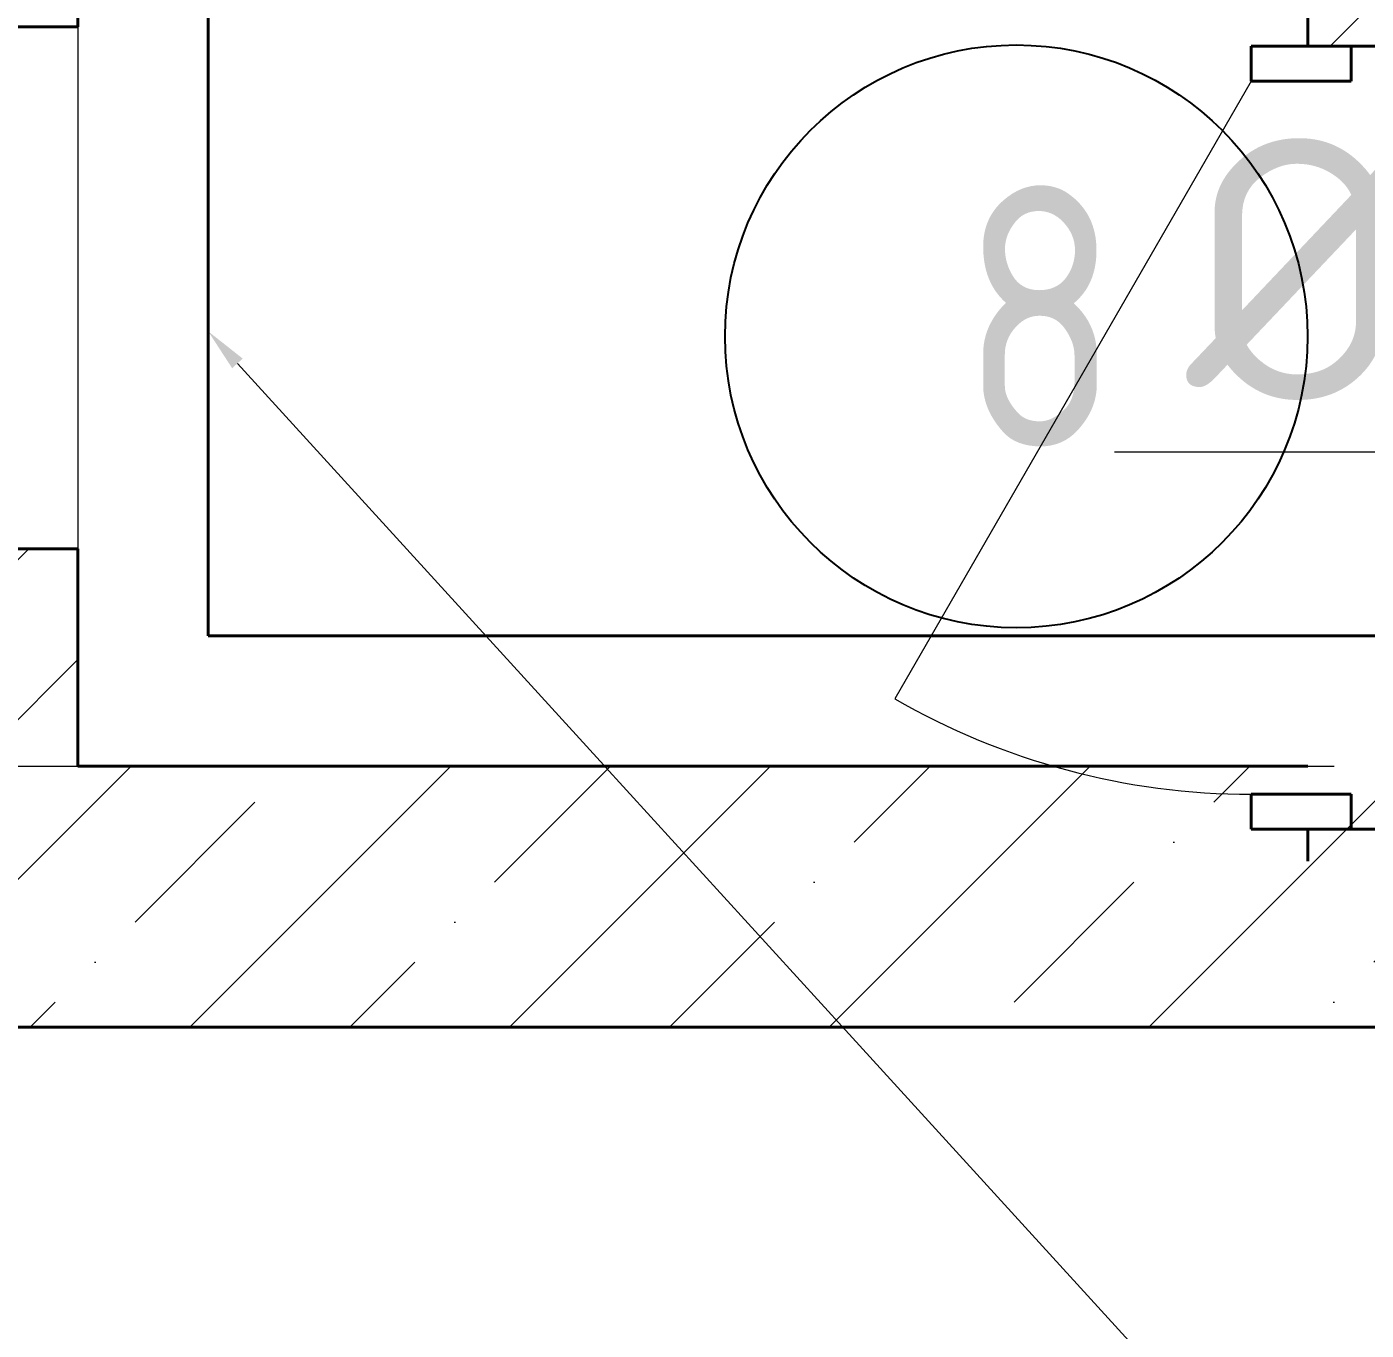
# Model space of a CAD drawing. Header units: feet. Extents: x -10410 to 374725, y -46422 to 88923.
# Drawn here: x 42207 to 43747, y 44987 to 46486 of the extents above; entities that cross this region are included whole.
import ezdxf
from ezdxf import colors
from ezdxf.entities.mleader import LeaderData, LeaderLine
from ezdxf.enums import TextEntityAlignment as Align
from ezdxf.math import Vec2, Vec3

# ---------------------------------------------------------------- set-up
doc = ezdxf.new("R2010")
doc.units = ezdxf.units.FT
doc.header["$MEASUREMENT"] = 0
doc.set_wipeout_variables(frame=1)
doc.linetypes.add('Wipeout_Contour', pattern=[1000, 0, -1000])
doc.linetypes.add('Штрихпунктирная', pattern=[670.2777624130249, 352.777767181396, -176.388883590699, 0, -141.11111164093])
for name, color, linetype, lineweight in [('Водоснабж.', 160, 'Continuous', 40), ('Двери ArchiCAD_Ном._пера__1', 7, 'Continuous', 20), ('Двери ArchiCAD_Ном._пера__21', 7, 'Continuous', 40), ('Двери ArchiCAD_Ном._пера__74', 255, 'Continuous', 0), ('Конструктив - Стены Несущие_Ном._пера__21', 7, 'Continuous', 40), ('Окна ArchiCAD_Ном._пера__120', 7, 'Continuous', 5), ('Окна ArchiCAD_Ном._пера__21', 7, 'Continuous', 40), ('Размер - Общий_Ном._пера__120', 7, 'Continuous', 5), ('Элемент Модели - Оси_Ном._пера__1', 7, 'Continuous', 20)]:
    doc.layers.add(name, color=color, linetype=linetype, lineweight=lineweight)
for name, color, linetype in [('Двери ArchiCAD', 7, 'Continuous'), ('Конструктив - Лестницы', 7, 'Continuous'), ('Конструктив - Стены Несущие', 7, 'Continuous'), ('Окна ArchiCAD', 7, 'Continuous'), ('Элемент Модели - Оси', 7, 'Continuous')]:
    doc.layers.add(name, color=color, linetype=linetype)
doc.layers.add('Конструктив - Стены Несущие_Ном._пера__170', color=7, linetype='Continuous', lineweight=5, true_color=0x9f9f00)
doc.layers.add('Элемент Модели - Оси_Ном._пера__94', color=7, linetype='Continuous', lineweight=5, true_color=0xdc4f00)
doc.styles.get("Standard").update_dxf_attribs({"font": 'isocpeur.ttf'})
doc.styles.add('СГЕНЕРИР_СТИЛЬ_1', font='arial.ttf')
pattern_1 = [(44.99999999999999, (0, 0), (-183.8477563649663, 183.8477563649665), []), (44.99999999999999, (-91.92387818248316, 91.92387818248324), (-183.8477563649663, 183.8477563649665), [194.9999928474, -64.9999976158, 0, -64.9999976158])]

# ---------------------------------------------------------------- blocks, each defined once
blk = doc.blocks.new('Окно 18_4')
at = {"layer": 'Окна ArchiCAD_Ном._пера__120', "linetype": 'Continuous'}
for p, q in [((-300, 250.0000000000001), (300, 250.0000000000001)), ((-205, 0), (205, 0)), ((205, -50), (-205, -50)), ((-300, -150), (300, -150))]:
    blk.add_line(p, q, dxfattribs=at)
at = {"layer": 'Окна ArchiCAD_Ном._пера__21', "linetype": 'Continuous'}
for p, q in [((-300, 0), (-205, 0)), ((-300, -50), (-300, 0)), ((-205, 0), (-205, -50)), ((205, -50), (205, 0)), ((205, 0), (300, 0)), ((300, -50), (300, 0)), ((-205, -50), (-300, -50)), ((300, -50), (205, -50))]:
    blk.add_line(p, q, dxfattribs=at)
blk = doc.blocks.new('Стена_9', base_point=(500.0000000000003, 6200.039151678197))
at = {"layer": 'Конструктив - Стены Несущие_Ном._пера__21', "linetype": 'Continuous'}
blk.add_line((600, 4250.092643196492), (499.9999999999999, 4250.092643196492), dxfattribs=at)
at = {"layer": 'Конструктив - Стены Несущие_Ном._пера__21', "linetype": 'Continuous', "flags": 128}
blk.add_lwpolyline([(600.0000000000002, 4250.092637502325), (600.0000000000003, 5000.039151678197)], dxfattribs=at)
at = {"color": 254, "linetype": 'Wipeout_Contour', "lineweight": 0, "ltscale": 21575.85833029647}
blk.add_wipeout([(199.99999999999986, 3399.999999999997), (600.0000096190624, 3399.999999999997), (600.0000096190624, 3650.092633679045), (500.00000721429683, 3650.092633679045), (450.00000601191397, 3650.092633679045), (199.99999999999986, 3650.092633679045)], dxfattribs=at).dxf.layer = 'Конструктив - Стены Несущие'
at = {"layer": 'Конструктив - Стены Несущие_Ном._пера__170', "linetype": 'Continuous'}
h = blk.add_hatch(dxfattribs=at)
h.set_pattern_fill('ЖЕЛЕЗОБЕТОН', color=256, style=0, pattern_type=2)
h.set_pattern_definition(pattern_1)
h.paths.add_polyline_path([(199.9999999999998, 3399.999999999997), (600.0000096190623, 3399.999999999997), (600.0000096190623, 3650.092633679045), (500.0000072142967, 3650.092633679045), (450.0000060119139, 3650.092633679045), (199.9999999999998, 3650.092633679045)])
at = {"layer": 'Конструктив - Стены Несущие_Ном._пера__21', "linetype": 'Continuous'}
blk.add_line((599.9999999999999, 3650.092643196492), (499.9999999999998, 3650.092643196492), dxfattribs=at)
at = {"layer": 'Конструктив - Стены Несущие_Ном._пера__21', "linetype": 'Continuous', "flags": 128}
blk.add_lwpolyline([(600.0000000000002, 3399.999999999997), (600.0000000000002, 3650.092635611411)], dxfattribs=at)
at = {"layer": 'Окна ArchiCAD', "color": 21, "linetype": 'Continuous', "lineweight": 30, "true_color": 0xff9955, "xscale": -1, "zscale": 1000, "rotation": 90}
blk.add_blockref('Окно 18_4', (450.0000000000002, 3950.092643196492), dxfattribs=at)
blk = doc.blocks.new('Стена_14', base_point=(2.107391432104354e-13, 3399.999999999997))
at = {"color": 254, "linetype": 'Wipeout_Contour', "lineweight": 0, "ltscale": 15708.79711680337}
blk.add_wipeout([(3249.6435483327086, 3099.999999999997), (3249.6435483327086, 3399.999999999997), (-300.00000000000114, 3399.999999999997), (99.99999999999955, 3099.999999999997)], dxfattribs=at).dxf.layer = 'Конструктив - Стены Несущие'
at = {"layer": 'Конструктив - Стены Несущие_Ном._пера__170', "linetype": 'Continuous'}
h = blk.add_hatch(dxfattribs=at)
h.set_pattern_fill('ЖЕЛЕЗОБЕТОН', color=256, style=0, pattern_type=2)
h.set_pattern_definition(pattern_1)
h.paths.add_polyline_path([(3249.643548332708, 3099.999999999997), (3249.643548332708, 3399.999999999997), (-300.0000000000007, 3399.999999999997), (99.99999999999964, 3099.999999999997)])
at = {"layer": 'Конструктив - Стены Несущие_Ном._пера__21', "linetype": 'Continuous', "flags": 128}
for points in [[(2014.842560040463, 3399.999999999997), (599.9999999999997, 3399.999999999997)], [(99.99999999999964, 3099.999999999997), (3249.643548332709, 3099.999999999997)]]:
    blk.add_lwpolyline(points, dxfattribs=at)
blk = doc.blocks.new('Однопольная Дверь 18_5')
at = {"layer": 'Двери ArchiCAD_Ном._пера__1', "linetype": 'Continuous'}
blk.add_line((309.9999999999999, 0), (-226.935750346352, 309.9999999999999), dxfattribs=at)
at = {"layer": 'Двери ArchiCAD_Ном._пера__21', "linetype": 'Continuous'}
for p, q in [((-350, 0), (-387, 0)), ((-310, 0), (-350, 0)), ((-350, 0), (-350, -115)), ((-350, 0), (-350, -100)), ((-310, -115), (-310, 0)), ((350, 0), (310, 0)), ((310, 0), (310, -115)), ((350, -115), (350, 0)), ((350, 0), (350, -100)), ((350, 0), (387, 0)), ((-350, -100), (-387, -100)), ((350, -100), (387, -100)), ((-350, -115), (-310, -115)), ((310, -115), (350, -115))]:
    blk.add_line(p, q, dxfattribs=at)
at = {"layer": 'Двери ArchiCAD_Ном._пера__74', "linetype": 'Continuous'}
blk.add_arc((309.9999999999999, 0), 619.9999999999999, 150, 180, dxfattribs=at)
blk = doc.blocks.new('Однопольная Дверь 18_6')
at = {"layer": 'Двери ArchiCAD_Ном._пера__1', "linetype": 'Continuous'}
blk.add_line((409.9999999999999, 0), (-300.1408311032397, 409.9999999999999), dxfattribs=at)
at = {"layer": 'Двери ArchiCAD_Ном._пера__21', "linetype": 'Continuous'}
for p, q in [((-410.0000000000001, 0), (-450, 0)), ((-450, 0), (-450, -115)), ((-410.0000000000001, -115), (-410.0000000000001, 0)), ((450, 0), (410.0000000000001, 0)), ((410.0000000000001, 0), (410.0000000000001, -115)), ((450, -115), (450, 0)), ((-450, -65), (-487, -65)), ((-450, -115), (-450, -65)), ((450, -115), (450, -65)), ((450, -65), (487, -65)), ((-450, -115), (-410.0000000000001, -115)), ((-450, -165), (-450, -115)), ((410.0000000000001, -115), (450, -115)), ((450, -165), (450, -115)), ((-450, -165), (-487, -165)), ((450, -165), (487, -165))]:
    blk.add_line(p, q, dxfattribs=at)
at = {"layer": 'Двери ArchiCAD_Ном._пера__74', "linetype": 'Continuous'}
blk.add_arc((409.9999999999999, 0), 820, 150, 180, dxfattribs=at)
blk = doc.blocks.new('Стена_21', base_point=(2064.842560040463, 3399.999999999997))
at = {"layer": 'Конструктив - Стены Несущие_Ном._пера__21', "linetype": 'Continuous'}
for p, q in [((2014.842560040463, 3327.719554182938), (2014.842560040463, 3290.719554182938)), ((2064.842560040463, 3327.719554182938), (2014.842560040463, 3327.719554182938)), ((2114.842560040463, 3327.719554182938), (2064.842560040463, 3327.719554182938)), ((2114.842560040463, 3327.719554182938), (2064.842560040463, 3327.719554182938)), ((2114.842560040463, 3327.719554182938), (2114.842560040463, 3290.719554182938))]:
    blk.add_line(p, q, dxfattribs=at)
at = {"color": 254, "linetype": 'Wipeout_Contour', "lineweight": 0, "ltscale": 21591.86946954956}
blk.add_wipeout([(2114.8425512465533, 5000.0391516781965), (2014.8425600404632, 5000.0391516781965), (2014.8425600404632, 4974.396295479013), (2114.8425512465533, 4974.396295479013)], dxfattribs=at).dxf.layer = 'Конструктив - Стены Несущие'
at = {"color": 254, "linetype": 'Wipeout_Contour', "lineweight": 0, "ltscale": 23609.44829348048}
blk.add_wipeout([(2014.8425664332037, 4274.396285508991), (2014.8425664332037, 4227.719548292132), (2064.842563754837, 4227.719548292132), (2114.842561076471, 4227.719548292132), (2114.8425469698745, 4274.396285508991)], dxfattribs=at).dxf.layer = 'Конструктив - Стены Несущие'
at = {"layer": 'Конструктив - Стены Несущие_Ном._пера__170', "linetype": 'Continuous'}
h = blk.add_hatch(dxfattribs=at)
h.set_pattern_fill('ЖЕЛЕЗОБЕТОН', color=256, style=0, pattern_type=2)
h.set_pattern_definition(pattern_1)
h.paths.add_polyline_path([(2114.842551246553, 5000.039151678197), (2014.842560040463, 5000.039151678197), (2014.842560040463, 4974.396295479013), (2114.842551246553, 4974.396295479013)])
h = blk.add_hatch(dxfattribs=at)
h.set_pattern_fill('ЖЕЛЕЗОБЕТОН', color=256, style=0, pattern_type=2)
h.set_pattern_definition(pattern_1)
h.paths.add_polyline_path([(2014.842566433204, 4274.396285508992), (2014.842566433204, 4227.719548292132), (2064.842563754838, 4227.719548292132), (2114.842561076472, 4227.719548292132), (2114.842546969875, 4274.396285508992)])
at = {"layer": 'Конструктив - Стены Несущие_Ном._пера__21', "linetype": 'Continuous'}
for p, q in [((2014.842560040463, 4974.396294209393), (2014.842560040463, 5011.396294209394)), ((2114.842560040463, 4974.396294209393), (2114.842560040463, 5011.396294209394)), ((2014.842560040463, 4974.396294209393), (2114.842560040463, 4974.396294209393)), ((2014.842560040463, 4274.396294209394), (2014.842560040463, 4237.396294209393)), ((2014.842560040463, 4274.396294209394), (2114.842560040463, 4274.396294209394)), ((2114.842560040463, 4274.396294209394), (2114.842560040463, 4237.396294209393)), ((2014.842560040463, 4227.719554182938), (2014.842560040463, 4264.719554182938)), ((2114.842560040463, 4227.719554182938), (2114.842560040463, 4264.719554182938)), ((2064.842560040463, 4227.719554182938), (2014.842560040463, 4227.719554182938)), ((2114.842560040463, 4227.719554182938), (2064.842560040463, 4227.719554182938)), ((2114.842560040463, 4227.719554182938), (2064.842560040463, 4227.719554182938))]:
    blk.add_line(p, q, dxfattribs=at)
at = {"layer": 'Конструктив - Стены Несущие_Ном._пера__21', "linetype": 'Continuous', "flags": 128}
for points in [[(2114.842560040463, 5000.039151678197), (2014.842560040463, 5000.039151678197)], [(2014.842560040463, 5000.039151678197), (2014.842560040463, 4974.396295479013)], [(2114.842560040463, 4974.396295479013), (2114.842560040463, 5000.039151678197)], [(2014.842560040463, 4274.396285508992), (2014.842560040463, 4227.719544531693)], [(2114.842560040463, 4250.166831422872), (2114.842560040463, 4274.396285508992)]]:
    blk.add_lwpolyline(points, dxfattribs=at)
at = {"layer": 'Двери ArchiCAD', "linetype": 'Continuous', "zscale": 1000, "rotation": 90}
for name, p in [('Однопольная Дверь 18_5', (2014.842560040463, 4624.396294209394)), ('Однопольная Дверь 18_6', (1949.842560040463, 3777.719554182938))]:
    blk.add_blockref(name, p, dxfattribs=at)
blk = doc.blocks.new('Стандартный Маркер Сетки_2')
at = {"layer": 'Элемент Модели - Оси_Ном._пера__94', "linetype": 'Штрихпунктирная'}
blk.add_line((1000, 0), (17700, 0), dxfattribs=at)
at = {"layer": 'Элемент Модели - Оси_Ном._пера__1', "style": 'СГЕНЕРИР_СТИЛЬ_1'}
blk.add_attdef('AC_MarkerText_1', text='', height=350.0000000000001, dxfattribs=at).set_placement((-500, 20.00049999999989), align=Align.MIDDLE_CENTER)

msp = doc.modelspace()

# ---------------------------------------------------------------- linework, layer by layer
at = {"layer": 'Водоснабж.'}
msp.add_line((42415.19070332508, 46485.84293788417), (42415.19070332508, 46817.05652618175), dxfattribs=at)

# ---------------------------------------------------------------- block references
at = {"layer": 'Конструктив - Стены Несущие'}
msp.add_blockref('Стена_9', (42165.19069370602, 48435.78944145473), dxfattribs=at)

# ---------------------------------------------------------------- next in the draw order: block references
msp.add_blockref('Стена_14', (41665.19069370602, 45635.75028977654), dxfattribs=at)

# ---------------------------------------------------------------- next in the draw order: linework, layer by layer
at = {"layer": 'Водоснабж.'}
for p in [(42415.19070332508, 46485.84293788417), (42972.61197372625, 45785.75028977654)]:
    msp.add_line(p, (42415.19070332508, 45785.75028977654), dxfattribs=at)

# ---------------------------------------------------------------- next in the draw order: block references
at = {"layer": 'Конструктив - Стены Несущие'}
msp.add_blockref('Стена_21', (43730.03325374649, 45635.75028977654), dxfattribs=at)

# ---------------------------------------------------------------- next in the draw order: linework, layer by layer
at = {"layer": 'Водоснабж.'}
msp.add_line((42972.61197372625, 45785.75028977654), (44753.05617234437, 45785.75028977654), dxfattribs=at)
at = {"layer": 'Конструктив - Лестницы', "color": 161, "linetype": 'Continuous', "lineweight": 25, "true_color": 0x78aaff}
msp.add_circle((43344.78136221918, 46129.92573343024), 335.0257661007193, dxfattribs=at)

# ---------------------------------------------------------------- next in the draw order: block references
at = {"layer": 'Элемент Модели - Оси', "color": 8, "linetype": 'Continuous', "lineweight": 20, "zscale": 1000}
msp.add_blockref('Стандартный Маркер Сетки_2', (37665.19069370602, 45635.75028977654), dxfattribs=at)

# ---------------------------------------------------------------- next in the draw order: texts
at = {"layer": 'Размер - Общий_Ном._пера__120', "linetype": 'Continuous', "insert": (43280.78097561772, 46002.65334759364), "char_height": 300.0000000000001, "attachment_point": 7}
msp.add_mtext('\\A1;{\\FCS_Gost2304.shx;8}', dxfattribs=at)

# ---------------------------------------------------------------- next in the draw order: leaders
at = {"layer": 'Водоснабж.'}
ml = msp.add_multileader_mtext('Standard', dxfattribs=at)
ml.set_content('%%C25', color=256)
ml.set_leader_properties(lineweight=5)
ml.build(insert=Vec2(0, 0))
ml.multileader.update_dxf_attribs({"text_left_attachment_type": 6, "text_right_attachment_type": 6, "dogleg_length": 0.36, "arrow_head_size": 50})
ctx = ml.context
ctx.base_point, ctx.char_height, ctx.arrow_head_size, ctx.landing_gap_size, ctx.plane_origin = Vec3(43543.47652565104, 45996.7955155326), 300, 50, 50, Vec3(44162.48735121882, 45807.84792943915)
ctx.left_attachment, ctx.right_attachment, ctx.text_align_type = 6, 6, 2
notes = []
notes.append((ctx, [(0, (1, 1, 0), (44273.83652565104, 45996.7955155326), (-1, 0), 0.36, [(0, [(44162.48735121882, 45807.84792943915)], 0, [])])]))
ctx.mtext.insert, ctx.mtext.alignment, ctx.mtext.flow_direction = Vec3(44223.47652565104, 46356.7955155326), 3, 5
ml = msp.add_multileader_mtext('Standard', dxfattribs=at)
ml.set_content('%%C15', color=256)
ml.set_leader_properties(lineweight=5)
ml.build(insert=Vec2(0, 0))
ml.multileader.update_dxf_attribs({"text_left_attachment_type": 6, "text_right_attachment_type": 6, "dogleg_length": 0.36, "arrow_head_size": 50})
ctx = ml.context
ctx.base_point, ctx.char_height, ctx.arrow_head_size, ctx.landing_gap_size, ctx.plane_origin = Vec3(43697.37251357874, 44731.38266991545), 300, 50, 50, Vec3(42972.61197372625, 45785.75028977654)
ctx.left_attachment, ctx.right_attachment = 6, 6
notes.append((ctx, [(1, (1, 1, 0), (43697.01251357874, 44731.38266991545), (1, 0), 0.36, [(0, [(42415.19070332508, 46135.79661383035)], 0, [])])]))
ctx.mtext.insert, ctx.mtext.flow_direction = Vec3(43747.37251357874, 45091.38266991545), 5
for ctx, leaders in notes:
    for number, flags, end, landing, length, lines in leaders:
        leader = LeaderData()
        leader.index, (leader.has_last_leader_line, leader.has_dogleg_vector, leader.attachment_direction) = number, flags
        leader.last_leader_point, leader.dogleg_vector, leader.dogleg_length = Vec3(end), Vec3(landing), length
        for number, points, colour, breaks in lines:
            line = LeaderLine()
            line.index, line.vertices, line.color, line.breaks = number, Vec3.list(points), colors.encode_raw_color(colour), breaks
            leader.lines.append(line)
        ctx.leaders.append(leader)

doc.saveas('drawing.dxf')
